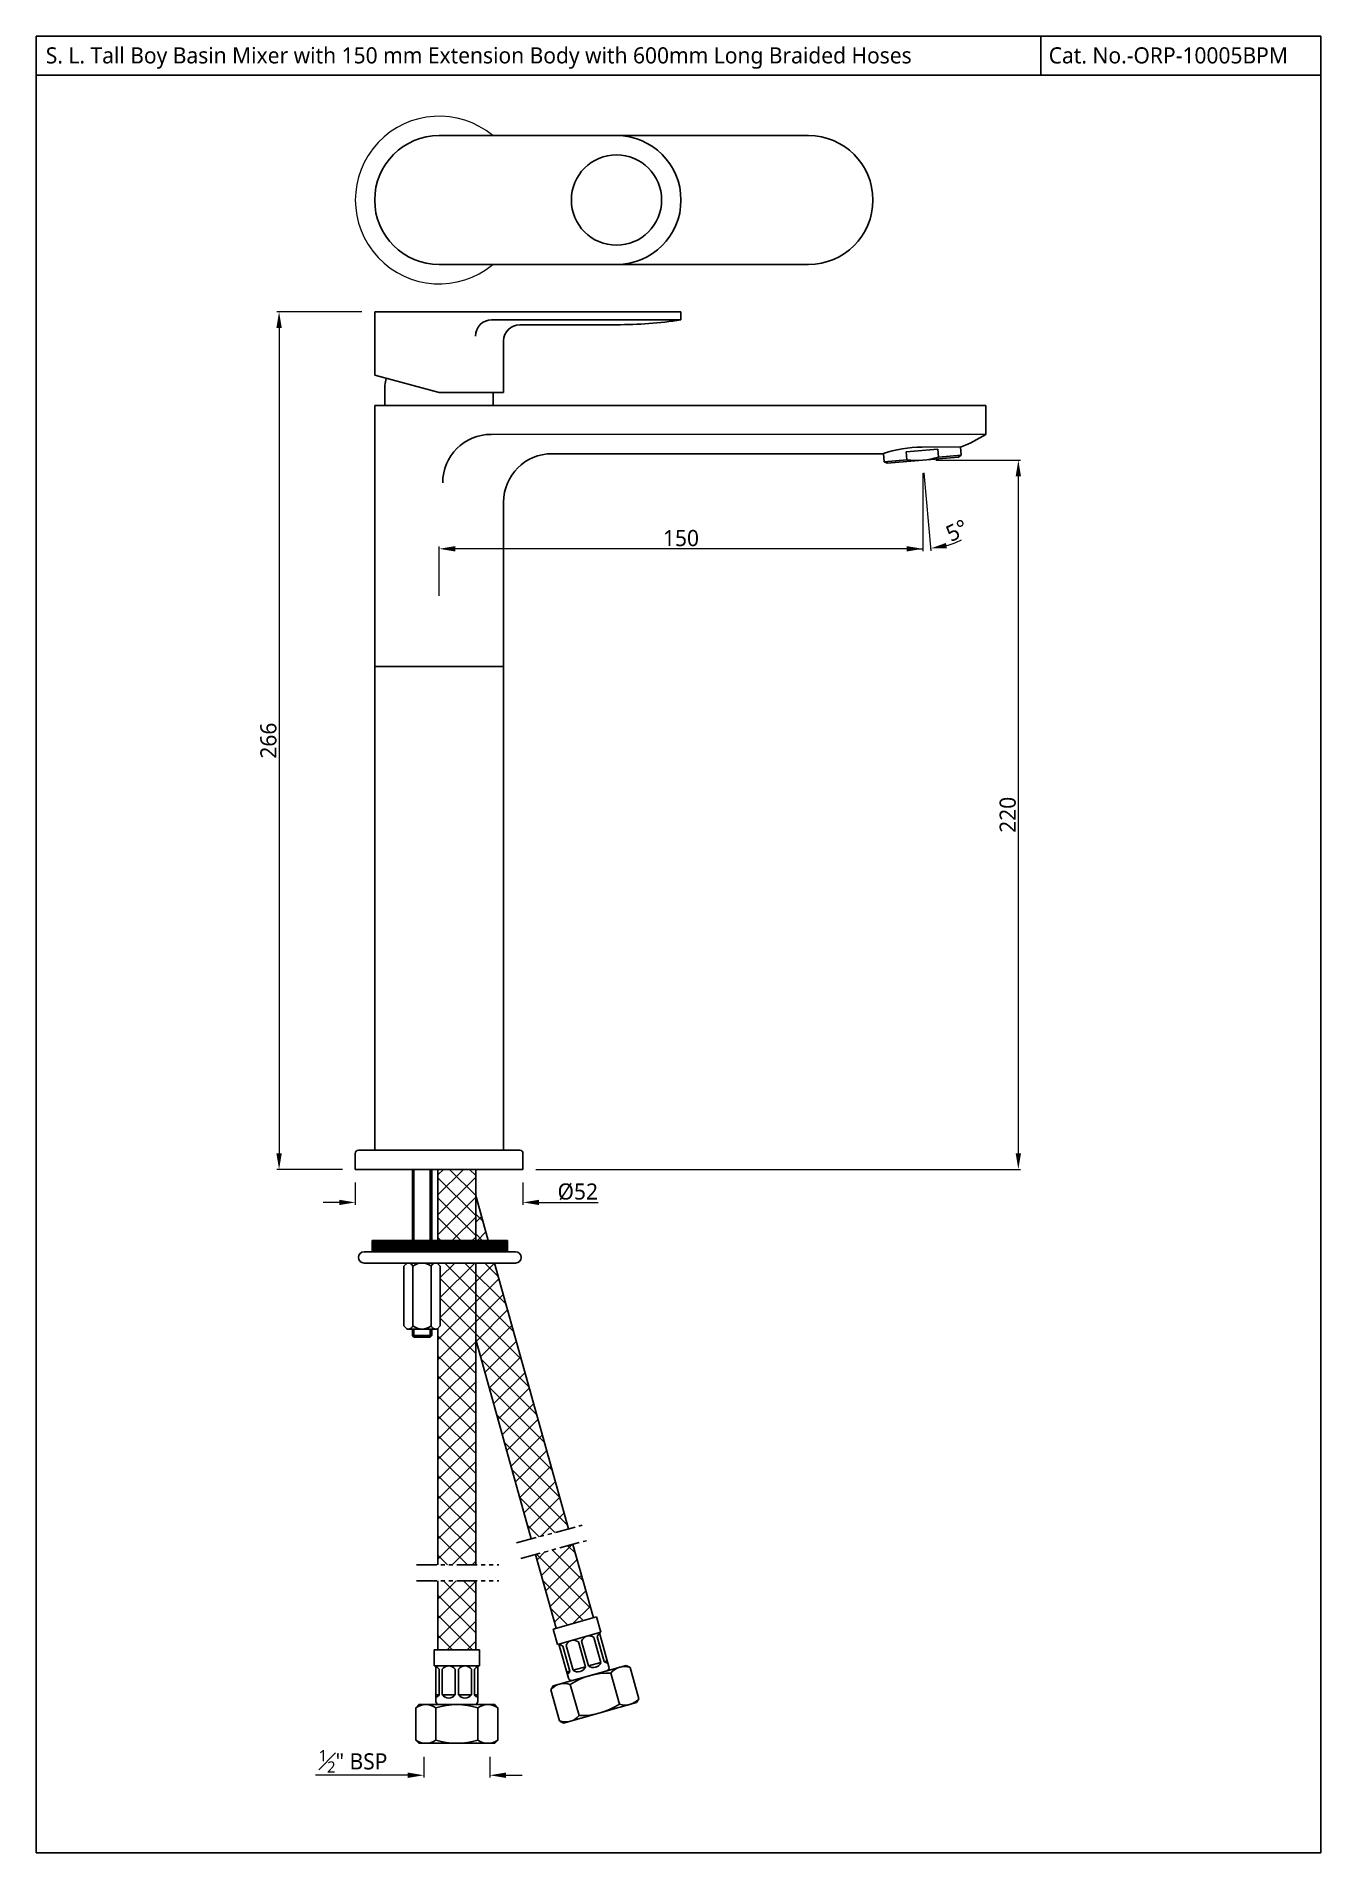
# Model space of a CAD drawing. Header units: inches. Extents: x 8504 to 8902, y 5015 to 5579.
import ezdxf

# ---------------------------------------------------------------- set-up
doc = ezdxf.new("R2010")
doc.units = ezdxf.units.IN
doc.header["$MEASUREMENT"] = 0
doc.linetypes.add('PHANTOM2', pattern=[1.25, 0.625, -0.125, 0.125, -0.125, 0.125, -0.125])
doc.styles.get("Standard").update_dxf_attribs({"font": 'segoeui.ttf'})
doc.dimstyles.get("Standard").update_dxf_attribs({"dimtxt": 5, "dimasz": 5, "dimexe": 0.7, "dimexo": 4, "dimgap": 0.7, "dimtad": 1, "dimdec": 8, "dimdsep": 46, "dimtxsty": 'Standard', "dimcen": 0, "dimadec": 0, "dimazin": 2, "dimtfac": 1, "dimtdec": 8, "dimtofl": 0, "dimtmove": 0, "dimatfit": 1, "dimfxl": 0, "dimtolj": 1, "dimtzin": 0, "dimlwd": 9, "dimlwe": 9, "dimarcsym": 0})

# ---------------------------------------------------------------- blocks, each defined once
blk = doc.blocks.new('*D1')
at = {"color": 0, "lineweight": 9, "transparency": 16777216}
for p, q in [((8604.83, 5493.22), (8578.49, 5493.22)), ((8579.19, 5488.22), (8579.19, 5232.22)), ((8598.83, 5227.22), (8578.49, 5227.22))]:
    blk.add_line(p, q, dxfattribs=at)
at = {"color": 0, "lineweight": 13, "transparency": 16777216}
for points in [[(8578.35, 5488.22), (8580.02, 5488.22), (8579.19, 5493.22)], [(8578.35, 5232.22), (8580.02, 5232.22), (8579.19, 5227.22)]]:
    blk.add_solid(points, dxfattribs=at)
at = {"layer": 'Defpoints', "color": 0, "lineweight": 13, "transparency": 16777216}
for p in [(8608.83, 5493.22), (8579.19, 5227.22), (8602.83, 5227.22)]:
    blk.add_point(p, dxfattribs=at)
at = {"color": 0, "lineweight": 13, "transparency": 16777216, "insert": (8575.9, 5360.22), "char_height": 5, "attachment_point": 5, "rotation": 90}
blk.add_mtext('\\A1;266', dxfattribs=at)
blk = doc.blocks.new('*D2')
at = {"color": 0, "lineweight": 9, "transparency": 16777216}
for p, q in [((8602.83, 5223.22), (8602.83, 5216.3)), ((8654.83, 5223.22), (8654.83, 5216.3)), ((8597.83, 5217), (8592.83, 5217)), ((8659.83, 5217), (8678.15, 5217))]:
    blk.add_line(p, q, dxfattribs=at)
at = {"color": 0, "lineweight": 13, "transparency": 16777216}
for points in [[(8597.83, 5217.83), (8597.83, 5216.17), (8602.83, 5217)], [(8659.83, 5217.83), (8659.83, 5216.17), (8654.83, 5217)]]:
    blk.add_solid(points, dxfattribs=at)
at = {"layer": 'Defpoints', "color": 0, "lineweight": 13, "transparency": 16777216}
for p in [(8602.83, 5227.22), (8654.83, 5227.22), (8602.83, 5217)]:
    blk.add_point(p, dxfattribs=at)
at = {"color": 0, "lineweight": 13, "transparency": 16777216, "insert": (8671.82, 5220.28), "char_height": 5, "attachment_point": 5}
blk.add_mtext('\\A1;%%C52', dxfattribs=at)
blk = doc.blocks.new('*D3')
at = {"color": 0, "lineweight": 9, "transparency": 16777216}
for p, q in [((8782.83, 5447.22), (8809.16, 5447.22)), ((8808.46, 5232.22), (8808.46, 5442.22)), ((8658.83, 5227.22), (8809.16, 5227.22))]:
    blk.add_line(p, q, dxfattribs=at)
at = {"color": 0, "lineweight": 13, "transparency": 16777216}
for points in [[(8807.63, 5442.22), (8809.29, 5442.22), (8808.46, 5447.22)], [(8807.63, 5232.22), (8809.29, 5232.22), (8808.46, 5227.22)]]:
    blk.add_solid(points, dxfattribs=at)
at = {"layer": 'Defpoints', "color": 0, "lineweight": 13, "transparency": 16777216}
for p in [(8778.83, 5447.22), (8808.46, 5447.22), (8654.83, 5227.22)]:
    blk.add_point(p, dxfattribs=at)
at = {"color": 0, "lineweight": 13, "transparency": 16777216, "insert": (8805.18, 5337.22), "char_height": 5, "attachment_point": 5, "rotation": 90}
blk.add_mtext('\\A1;220', dxfattribs=at)
blk = doc.blocks.new('*D4')
at = {"color": 0, "lineweight": 9, "transparency": 16777216}
for p, q in [((8778.83, 5443.22), (8778.83, 5419.03)), ((8628.83, 5405.1), (8628.83, 5420.43)), ((8773.83, 5419.73), (8633.83, 5419.73))]:
    blk.add_line(p, q, dxfattribs=at)
at = {"color": 0, "lineweight": 13, "transparency": 16777216}
for points in [[(8633.83, 5420.56), (8633.83, 5418.89), (8628.83, 5419.73)], [(8773.83, 5420.56), (8773.83, 5418.89), (8778.83, 5419.73)]]:
    blk.add_solid(points, dxfattribs=at)
at = {"layer": 'Defpoints', "color": 0, "lineweight": 13, "transparency": 16777216}
for p in [(8778.83, 5447.22), (8628.83, 5419.73), (8628.83, 5401.1)]:
    blk.add_point(p, dxfattribs=at)
at = {"color": 0, "lineweight": 13, "transparency": 16777216, "insert": (8703.83, 5423.03), "char_height": 5, "attachment_point": 5}
blk.add_mtext('\\A1;150', dxfattribs=at)
blk = doc.blocks.new('*D5')
at = {"color": 0, "lineweight": 9, "transparency": 16777216}
for p, q in [((8778.83, 5443.22), (8778.83, 5419.03)), ((8779.18, 5443.24), (8781.29, 5419.14))]:
    blk.add_line(p, q, dxfattribs=at)
for start, end in [(259.5658, 270), (285.4342, 295.8684)]:
    blk.add_arc((8778.83, 5447.22), 27.49, start, end, dxfattribs=at)
at = {"color": 0, "lineweight": 13, "transparency": 16777216}
blk.add_solid([(8786.29, 5419.9), (8786, 5421.54), (8781.23, 5419.83)], dxfattribs=at)
at = {"layer": 'Defpoints', "color": 0, "lineweight": 13, "transparency": 16777216}
for p in [(8778.57, 5450.21), (8778.83, 5450.23), (8778.83, 5447.22), (8778.83, 5447.22), (8779.63, 5419.74)]:
    blk.add_point(p, dxfattribs=at)
at = {"color": 0, "lineweight": 13, "transparency": 16777216, "insert": (8789.41, 5425.4), "char_height": 5, "attachment_point": 5, "rotation": 25.8684}
blk.add_mtext('\\A1;5°', dxfattribs=at)
blk = doc.blocks.new('_None')
blk = doc.blocks.new('*D7')
at = {"color": 0, "lineweight": 9, "transparency": 16777216}
for p, q in [((8624.06, 5045.02), (8624.06, 5038.63)), ((8644.56, 5045.02), (8644.56, 5038.63)), ((8619.06, 5039.33), (8590.49, 5039.33)), ((8649.56, 5039.33), (8654.56, 5039.33))]:
    blk.add_line(p, q, dxfattribs=at)
at = {"color": 0, "lineweight": 13, "transparency": 16777216}
for points in [[(8619.06, 5040.16), (8619.06, 5038.5), (8624.06, 5039.33)], [(8649.56, 5040.16), (8649.56, 5038.5), (8644.56, 5039.33)]]:
    blk.add_solid(points, dxfattribs=at)
at = {"layer": 'Defpoints', "color": 0, "lineweight": 13, "transparency": 16777216}
for p in [(8624.06, 5049.02), (8644.56, 5049.02), (8624.06, 5039.33)]:
    blk.add_point(p, dxfattribs=at)
at = {"color": 0, "transparency": 16777216, "insert": (8602.13, 5043.64), "char_height": 5, "attachment_point": 5}
blk.add_mtext('\\A1;{\\H0.7x;\\S1#2;}" BSP', dxfattribs=at)

msp = doc.modelspace()

# ---------------------------------------------------------------- hatches: boundary and pattern name
h = msp.add_hatch()
h.set_pattern_fill('ANSI37', color=256, scale=35)
h.paths.add_polyline_path([(8640.16064249, 5227.22171039), (8628.46064249, 5227.22171039), (8628.46064249, 5205.19830827), (8640.16064249, 5205.19830827)])
h = msp.add_hatch()
h.set_pattern_fill('ANSI37', color=256, scale=35)
h.set_pattern_definition([(45, (8307.319, 4822.335), (-3.093592, 3.093592), []), (135, (8307.319, 4822.335), (-3.093592, -3.093592), [])])
h.paths.add_polyline_path([(8665.12129288, 5084.95565034), (8676.67321384, 5088.2043244), (8670.33485186, 5110.94328012), (8658.75234242, 5107.80434263)])
h.paths.add_polyline_path([(8628.46064249, 5078.24310303), (8640.16064249, 5078.24310303), (8640.16064249, 5099.60579753), (8628.46064249, 5099.60579753)])
h.paths.add_polyline_path([(8657.4097657, 5112.620854), (8668.99227515, 5115.75979149), (8646.01298063, 5198.19830827), (8640.16064249, 5198.19830827), (8640.16064249, 5174.502307)])
h.paths.add_polyline_path([(8628.46064249, 5104.60579753), (8640.16064249, 5104.60579753), (8640.16064249, 5198.19830827), (8628.46064249, 5198.19830827), (8628.46064249, 5197.91171267), (8629.17404688, 5197.19830827), (8629.17404688, 5178.69830827), (8628.46064249, 5177.98490388)])
edge = h.paths.add_edge_path()
edge.add_line((8640.16064249, 5219.19364717), (8640.16064249, 5206.69734585))
edge.add_arc((8638.81064249, 5205.22171039), 2, -0.6704366545, 47.5458497956, ccw=False)
edge.add_line((8640.81050557, 5205.19830827), (8644.06176816, 5205.19830827))
edge.add_line((8644.06176816, 5205.19830827), (8640.16064249, 5219.19364717))
h = msp.add_hatch()
h.set_pattern_fill('ANSI31', color=256, style=0)
h.set_pattern_definition([(45, (7663.92622, 4604.90931), (-0.088388348, 0.088388348), [])])
h.paths.add_polyline_path([(8650.02404688, 5201.69830827), (8650.02404688, 5205.19830827), (8608.02404688, 5205.19830827), (8608.02404688, 5201.69830827)])

# ---------------------------------------------------------------- linework, layer by layer
for p, q in [((8815.41106391, 5566.67607353), (8815.41106391, 5578.67607353)), ((8902.22907224, 5566.67607353), (8503.89308804, 5566.67607353)), ((8628.83009464, 5547.89823188), (8743.35582504, 5547.89823188)), ((8628.83009464, 5507.89823188), (8743.35582504, 5507.89823188)), ((8608.83009464, 5473.58069424), (8608.83009464, 5493.22171039)), ((8703.83009464, 5493.22171039), (8608.83009464, 5493.22171039)), ((8703.83009464, 5493.22171039), (8703.83009464, 5490.72171039)), ((8703.58366287, 5490.72171039), (8645.11043014, 5490.72171039)), ((8653.83009464, 5489.22171039), (8683.83009464, 5489.22171039)), ((8648.83009464, 5484.22171039), (8648.83009464, 5468.22171039)), ((8766.60246255, 5449.2996257), (8766.83218039, 5446.67393883)), ((8789.9217011, 5448.19210022), (8767.73848817, 5446.25132057)), ((8783.45886793, 5450.6381351), (8773.67838688, 5449.78245388)), ((8773.89627624, 5447.29196713), (8773.67838688, 5449.78245388)), ((8790.76888217, 5451.39280542), (8778.60937172, 5451.2660596)), ((8783.67675729, 5448.14764835), (8783.45886793, 5450.6381351)), ((8790.74085314, 5448.76567666), (8783.67675729, 5448.14764835)), ((8789.9217011, 5448.19210022), (8790.74085314, 5448.76567666)), ((8790.74085314, 5448.76567666), (8790.51124411, 5451.39011991)), ((8773.89627624, 5447.29196713), (8766.83218039, 5446.67393883)), ((8767.73848817, 5446.25132057), (8766.83218039, 5446.67393883)), ((8620.52404688, 5227.22171039), (8620.52404688, 5205.19830827)), ((8621.02404688, 5227.22171039), (8621.02404688, 5205.19830827)), ((8626.02404688, 5227.22171039), (8626.02404688, 5205.19830827)), ((8626.52404688, 5227.22171039), (8626.52404688, 5205.19830827)), ((8628.46064249, 5227.22171039), (8628.46064249, 5205.19830827)), ((8640.16064249, 5205.19830827), (8640.16064249, 5227.22171039)), ((8644.06176816, 5205.19830827), (8640.16064249, 5219.19364717)), ((8652.52404688, 5201.69830827), (8605.52404688, 5201.69830827)), ((8608.02404688, 5205.19830827), (8650.02404688, 5205.19830827)), ((8608.02404688, 5201.69830827), (8608.02404688, 5205.19830827)), ((8627.81064249, 5205.22171039), (8627.81064249, 5205.19830827)), ((8640.81064249, 5205.22171039), (8640.81064249, 5205.19830827)), ((8650.02404688, 5201.69830827), (8650.02404688, 5205.19830827)), ((8652.52404688, 5198.19830827), (8605.52404688, 5198.19830827)), ((8618.87404688, 5198.19830827), (8617.87404688, 5197.19830827)), ((8617.87404688, 5197.19830827), (8617.87404688, 5178.69830827)), ((8618.87404688, 5198.19830827), (8628.17404688, 5198.19830827)), ((8620.69904688, 5197.19830827), (8620.69904688, 5178.69830827)), ((8626.34904688, 5197.19830827), (8626.34904688, 5178.69830827)), ((8628.17404688, 5198.19830827), (8629.17404688, 5197.19830827)), ((8628.46064249, 5198.19830827), (8628.46064249, 5197.91171267)), ((8629.17404688, 5178.69830827), (8629.17404688, 5197.19830827)), ((8640.16064249, 5104.60579753), (8640.16064249, 5198.19830827)), ((8640.16064249, 5190.30011253), (8640.16064249, 5198.19830827)), ((8668.99227515, 5115.75979149), (8646.01298063, 5198.19830827)), ((8618.87404688, 5177.69830827), (8617.87404688, 5178.69830827)), ((8618.87404688, 5177.69830827), (8628.17404688, 5177.69830827)), ((8620.52404688, 5177.69830827), (8620.52404688, 5175.72171039)), ((8621.02404688, 5177.69830827), (8621.02404688, 5175.72171039)), ((8626.02404688, 5177.69830827), (8626.02404688, 5175.72171039)), ((8626.52404688, 5177.69830827), (8626.52404688, 5175.72171039)), ((8629.17404688, 5178.69830827), (8628.17404688, 5177.69830827)), ((8628.46064249, 5177.98490388), (8628.46064249, 5104.60579753)), ((8620.52404688, 5175.72171039), (8621.02404688, 5175.22171039)), ((8626.52404688, 5175.72171039), (8620.52404688, 5175.72171039)), ((8626.02404688, 5175.22171039), (8621.02404688, 5175.22171039)), ((8626.52404688, 5175.72171039), (8626.02404688, 5175.22171039)), ((8657.4097657, 5112.620854), (8640.16064249, 5174.502307)), ((8676.67321384, 5088.2043244), (8670.33485186, 5110.94328012)), ((8665.12129288, 5084.95565034), (8658.75234242, 5107.80434263)), ((8628.46064249, 5099.60579753), (8628.46064249, 5078.24310303)), ((8640.16064249, 5078.24310303), (8640.16064249, 5099.60579753)), ((8664.15865061, 5084.68493251), (8677.63585612, 5088.47504223)), ((8677.63585612, 5088.47504223), (8678.98946673, 5083.66175455)), ((8664.15865061, 5084.68493251), (8665.51226122, 5079.87164483)), ((8665.51226122, 5079.87164483), (8678.98946673, 5083.66175455)), ((8676.85354501, 5082.02229171), (8679.01932199, 5074.32103141)), ((8677.81620255, 5082.29301383), (8679.98197953, 5074.59175354)), ((8678.50813796, 5083.52639349), (8681.48608131, 5072.93716059)), ((8627.31064249, 5078.24310303), (8641.31064249, 5078.24310303)), ((8627.31064249, 5078.24310303), (8627.31064249, 5073.24310303)), ((8641.31064249, 5078.24310303), (8641.31064249, 5073.24310303)), ((8665.99358999, 5080.00700589), (8668.97153334, 5069.41777299)), ((8667.22696965, 5079.31507048), (8669.39274663, 5071.61381019)), ((8668.18962718, 5079.5857926), (8670.35540417, 5071.88453231)), ((8672.04025733, 5080.66868109), (8674.20603431, 5072.9674208)), ((8673.00291487, 5080.93940321), (8675.16869185, 5073.23814292)), ((8627.31064249, 5073.24310303), (8641.31064249, 5073.24310303)), ((8627.81064249, 5073.24310303), (8627.81064249, 5062.24310303)), ((8628.81064249, 5072.24310303), (8628.81064249, 5064.24310303)), ((8629.81064249, 5072.24310303), (8629.81064249, 5064.24310303)), ((8633.81064249, 5072.24310303), (8633.81064249, 5064.24310303)), ((8634.81064249, 5072.24310303), (8634.81064249, 5064.24310303)), ((8638.81064249, 5072.24310303), (8638.81064249, 5064.24310303)), ((8639.81064249, 5072.24310303), (8639.81064249, 5064.24310303)), ((8640.81064249, 5073.24310303), (8640.81064249, 5062.24310303)), ((8664.1883034, 5067.03382431), (8686.8107555, 5073.39579419)), ((8668.43008909, 5071.34308807), (8669.39274663, 5071.61381019)), ((8670.35540417, 5071.88453231), (8674.20603431, 5072.9674208)), ((8675.16869185, 5073.23814292), (8679.01932199, 5074.32103141)), ((8679.98197953, 5074.59175354), (8680.94463707, 5074.86247566)), ((8682.02752556, 5071.01184551), (8684.73474678, 5061.38527015)), ((8686.8107555, 5073.39579419), (8688.04413516, 5072.70385878)), ((8688.04413516, 5072.70385878), (8690.75135638, 5063.07728342)), ((8664.1883034, 5067.03382431), (8663.49636798, 5065.80044465)), ((8666.20358921, 5056.17386929), (8663.49636798, 5065.80044465)), ((8669.51297758, 5067.49245792), (8672.22019881, 5057.86588256)), ((8622.56064249, 5061.24310303), (8621.56064249, 5060.24310303)), ((8621.56064249, 5050.24310303), (8621.56064249, 5060.24310303)), ((8622.56064249, 5061.24310303), (8646.06064249, 5061.24310303)), ((8627.81064249, 5064.24310303), (8628.81064249, 5064.24310303)), ((8627.81064249, 5060.24310303), (8627.81064249, 5050.24310303)), ((8629.81064249, 5064.24310303), (8633.81064249, 5064.24310303)), ((8634.81064249, 5064.24310303), (8638.81064249, 5064.24310303)), ((8639.81064249, 5064.24310303), (8640.81064249, 5064.24310303)), ((8640.81064249, 5060.24310303), (8640.81064249, 5050.24310303)), ((8646.06064249, 5061.24310303), (8647.06064249, 5060.24310303)), ((8647.06064249, 5060.24310303), (8647.06064249, 5050.24310303)), ((8690.05942097, 5061.84390376), (8667.43696887, 5055.48193388)), ((8690.05942097, 5061.84390376), (8667.43696887, 5055.48193388)), ((8690.05942097, 5061.84390376), (8667.43696887, 5055.48193388)), ((8690.05942097, 5061.84390376), (8667.43696887, 5055.48193388)), ((8690.75135638, 5063.07728342), (8690.05942097, 5061.84390376)), ((8666.20358921, 5056.17386929), (8667.43696887, 5055.48193388)), ((8621.56064249, 5050.24310303), (8622.56064249, 5049.24310303)), ((8646.06064249, 5049.24310303), (8622.56064249, 5049.24310303)), ((8647.06064249, 5050.24310303), (8646.06064249, 5049.24310303))]:
    msp.add_line(p, q)
at = {"linetype": 'Continuous'}
for p, q in [((8608.83009464, 5473.58069424), (8628.83009464, 5468.22171039)), ((8612.03009464, 5464.22171039), (8612.03009464, 5470.42171039)), ((8648.83009464, 5468.22171039), (8628.83009464, 5468.22171039)), ((8645.63009464, 5464.22171039), (8645.63009464, 5468.22171039)), ((8608.83009464, 5233.22171039), (8608.83009464, 5464.22171039)), ((8798.35582504, 5464.22171039), (8608.83009464, 5464.22171039)), ((8798.35582504, 5464.22171039), (8798.35582504, 5455.22171039)), ((8663.83009464, 5449.22171039), (8766.36524236, 5449.22171039)), ((8648.83009464, 5434.22171039), (8648.83009464, 5233.22171039)), ((8648.83009464, 5383.22171039), (8608.83009464, 5383.22171039)), ((8602.83009464, 5232.22171039), (8602.83009464, 5227.22171039)), ((8653.83009464, 5233.22171039), (8603.83009464, 5233.22171039)), ((8654.83009464, 5232.22171039), (8654.83009464, 5227.22171039)), ((8654.83009464, 5227.22171039), (8602.83009464, 5227.22171039))]:
    msp.add_line(p, q, dxfattribs=at)
at = {"lineweight": 13}
msp.add_line((8798.35582504, 5455.22171039), (8644.92860101, 5455.22171039), dxfattribs=at)
at = {"linetype": 'PHANTOM2', "ltscale": 10}
for p, q in [((8652.86621776, 5111.38952213), (8673.17803788, 5116.89416117)), ((8654.17407454, 5106.56360143), (8674.48589466, 5112.06824046)), ((8621.81986013, 5104.60579753), (8647.36527252, 5104.60579753)), ((8621.81986013, 5099.60579753), (8647.36527252, 5099.60579753))]:
    msp.add_line(p, q, dxfattribs=at)
msp.add_lwpolyline([(8503.89308804, 5578.67607353), (8902.22907224, 5578.67607353), (8902.22907224, 5015.31518159), (8503.89308804, 5015.31518159)], close=True)
msp.add_circle((8683.83009464, 5527.89823188), 14)
at = {"lineweight": 13}
msp.add_arc((8628.83009464, 5527.89823188), 26, 50.2848627682, 309.7151372318, dxfattribs=at)
for centre, radius, start, end in [((8628.83009464, 5527.89823188), 20, 90, 270), ((8683.83009464, 5527.89823188), 20, 270, 90), ((8743.35582504, 5527.89823188), 20, 270, 90), ((8645.11043014, 5485.72171039), 5, 90, 180), ((8653.83009464, 5484.22171039), 5, 90, 180), ((8683.83009464, 5623.30504373), 134.08333333, 270, 278.5783066576), ((8778.4560763, 5485.22171039), 36, 290.0001367016, 303.5573097619), ((8779.02838304, 5411.06771081), 40.20053254, 90.5972063982, 108.3607731545), ((8776.70807019, 5471.47656081), 24.3475, 263.3683458255, 286.6316541745), ((8605.52404688, 5199.94830827), 1.75, 90, 270), ((8652.52404688, 5199.94830827), 1.75, 270, 90), ((8619.28654688, 5196.70073015), 1.49757813, 19.4057144657, 109.4057144657), ((8623.52404688, 5193.70799577), 4.4903125, 51.0138761777, 128.9861238223), ((8627.76154688, 5196.70073015), 1.49757813, 70.5942855342, 160.5942855343), ((8619.28654688, 5179.1958864), 1.49757813, 250.5942855342, 340.5942855343), ((8623.52404688, 5182.18862077), 4.4903125, 231.0138761777, 308.9861238223), ((8627.76154688, 5179.1958864), 1.49757813, 199.4057144657, 289.4057144658), ((8675.33431312, 5080.03686116), 2.5, 52.5771395107, 158.837344219), ((8680.1476008, 5081.39047177), 2.5, 129.2854203431, 158.837344219), ((8665.70773776, 5077.32963993), 2.5, 52.5771395107, 82.1290633866), ((8670.52102544, 5078.68325054), 2.5, 52.5771395107, 158.837344219), ((8626.81064249, 5070.74310303), 2.5, 36.8698976458, 66.4218215218), ((8631.81064249, 5070.74310303), 2.5, 36.8698976458, 143.1301023542), ((8636.81064249, 5070.74310303), 2.5, 36.8698976458, 143.1301023542), ((8641.81064249, 5070.74310303), 2.5, 113.5781784782, 143.1301023542), ((8667.06134837, 5072.51635225), 2.5, 309.2854203431, 338.837344219), ((8681.35389535, 5049.39734003), 21.625, 88.2149173398, 123.19956639), ((8671.87463605, 5073.86996286), 2.5, 232.5771395107, 338.837344219), ((8676.68792374, 5075.22357347), 2.5, 232.5771395107, 338.837344219), ((8681.50121142, 5076.57718409), 2.5, 232.5771395107, 262.1290633866), ((8680.52342377, 5072.66643846), 1, 285.7072418649, 15.7072418649), ((8686.22235466, 5067.63870466), 5.3828125, 70.2178986147, 141.196585115), ((8667.69119709, 5062.4273038), 5.3828125, 70.2178986147, 141.196585115), ((8669.93419087, 5069.68849512), 1, 195.7072418649, 285.7072418649), ((8624.68564249, 5055.86029053), 5.3828125, 54.5106567499, 125.4893432501), ((8626.81064249, 5065.74310303), 2.5, 293.5781784782, 323.1301023541), ((8628.81064249, 5062.24310303), 1, 180, 270), ((8634.31064249, 5039.61810303), 21.625, 72.5076754748, 107.4923245252), ((8631.81064249, 5065.74310303), 2.5, 216.8698976458, 323.1301023541), ((8636.81064249, 5065.74310303), 2.5, 216.8698976458, 323.1301023541), ((8641.81064249, 5065.74310303), 2.5, 216.8698976458, 246.4218215218), ((8639.81064249, 5062.24310303), 1, 270, 0), ((8643.93564249, 5055.86029053), 5.3828125, 54.5106567499, 125.4893432501), ((8672.89382902, 5079.48038804), 21.625, 268.2149173398, 303.19956639), ((8686.55652728, 5066.45042427), 5.3828125, 250.2178986147, 321.196585115), ((8668.02536971, 5061.23902341), 5.3828125, 250.2178986147, 321.196585115), ((8624.68564249, 5054.62591553), 5.3828125, 234.5106567499, 305.4893432501), ((8634.31064249, 5070.86810303), 21.625, 252.5076754748, 287.4923245252), ((8643.93564249, 5054.62591553), 5.3828125, 234.5106567499, 305.4893432501)]:
    msp.add_arc(centre, radius, start, end)
at = {"linetype": 'Continuous'}
for centre, radius, start, end in [((8622.71071676, 5469.76830525), 10.70059004, 164.5185455601, 176.4991966609), ((8644.92860101, 5440.22171039), 15, 90, 180), ((8663.83009464, 5434.22171039), 15, 90, 180), ((8603.83009464, 5232.22171039), 1, 90, 180), ((8653.83009464, 5232.22171039), 1, 360, 90)]:
    msp.add_arc(centre, radius, start, end, dxfattribs=at)

# ---------------------------------------------------------------- texts
for s, p in [('S. L. Tall Boy Basin Mixer with 150 mm Extension Body with 600mm Long Braided Hoses', (8506.83095389, 5570.2712385)), ('Cat. No.-ORP-10005BPM', (8817.88593174, 5570.2712385))]:
    msp.add_text(s, height=5).set_placement(p)

# ---------------------------------------------------------------- dimensions: what is measured, and where the dimension line sits
at = {"lineweight": 13}
for base, p1, p2, picture, middle in [((8579.1856393223, 5227.2217103932), (8608.830094635, 5493.2217103932), (8602.830094635, 5227.2217103932), '*D1', (8575.9019573139, 5360.2217103932)), ((8808.4605319103, 5447.2217103932), (8654.830094635, 5227.2217103932), (8778.830094635, 5447.2217103932), '*D3', (8805.1768499019, 5337.2217103932))]:
    dim = msp.add_linear_dim(base=base, p1=p1, p2=p2, angle=90, dimstyle='Standard', dxfattribs=at)
    dim.commit()
    dim.dimension.update_dxf_attribs({"geometry": picture, "text_midpoint": middle})
dim = msp.add_angular_dim_2l(base=(8779.62974289, 5419.73958234), line1=((8778.83009464, 5447.22171039), (8778.56862741, 5450.21029449)), line2=((8778.83009464, 5447.22171039), (8778.83009464, 5450.23316991)), dimstyle='Standard', override={"dimblk1": 'None', "dimsah": 1}, dxfattribs=at)
dim.commit()
dim.dimension.update_dxf_attribs({"geometry": '*D5', "text_midpoint": (8790.82576835, 5422.48286217), "dimtype": 162})
dim = msp.add_linear_dim(base=(8628.830094635, 5419.7279511088), p1=(8778.830094635, 5447.2217103932), p2=(8628.830094635, 5401.1025667186), dimstyle='Standard', dxfattribs=at)
dim.commit()
dim.dimension.update_dxf_attribs({"geometry": '*D4', "text_midpoint": (8703.830094635, 5423.0255801185)})
dim = msp.add_linear_dim(base=(8602.830094635, 5217.0003891348), p1=(8654.830094635, 5227.2217103932), p2=(8602.830094635, 5227.2217103932), text='%%C<>', dimstyle='Standard', dxfattribs=at)
dim.commit()
dim.dimension.update_dxf_attribs({"geometry": '*D2', "text_midpoint": (8671.8242135621, 5217.0003891348), "dimtype": 160})
dim = msp.add_linear_dim(base=(8624.06064249, 5039.32912793), p1=(8644.56064249, 5049.02275732), p2=(8624.06064249, 5049.02275732), angle=180, text='{\\H0.7x;\\S1#2;}" BSP', dimstyle='Standard')
dim.commit()
dim.dimension.update_dxf_attribs({"geometry": '*D7', "text_midpoint": (8602.12689075, 5039.32912793), "dimtype": 160})

doc.saveas('drawing.dxf')
